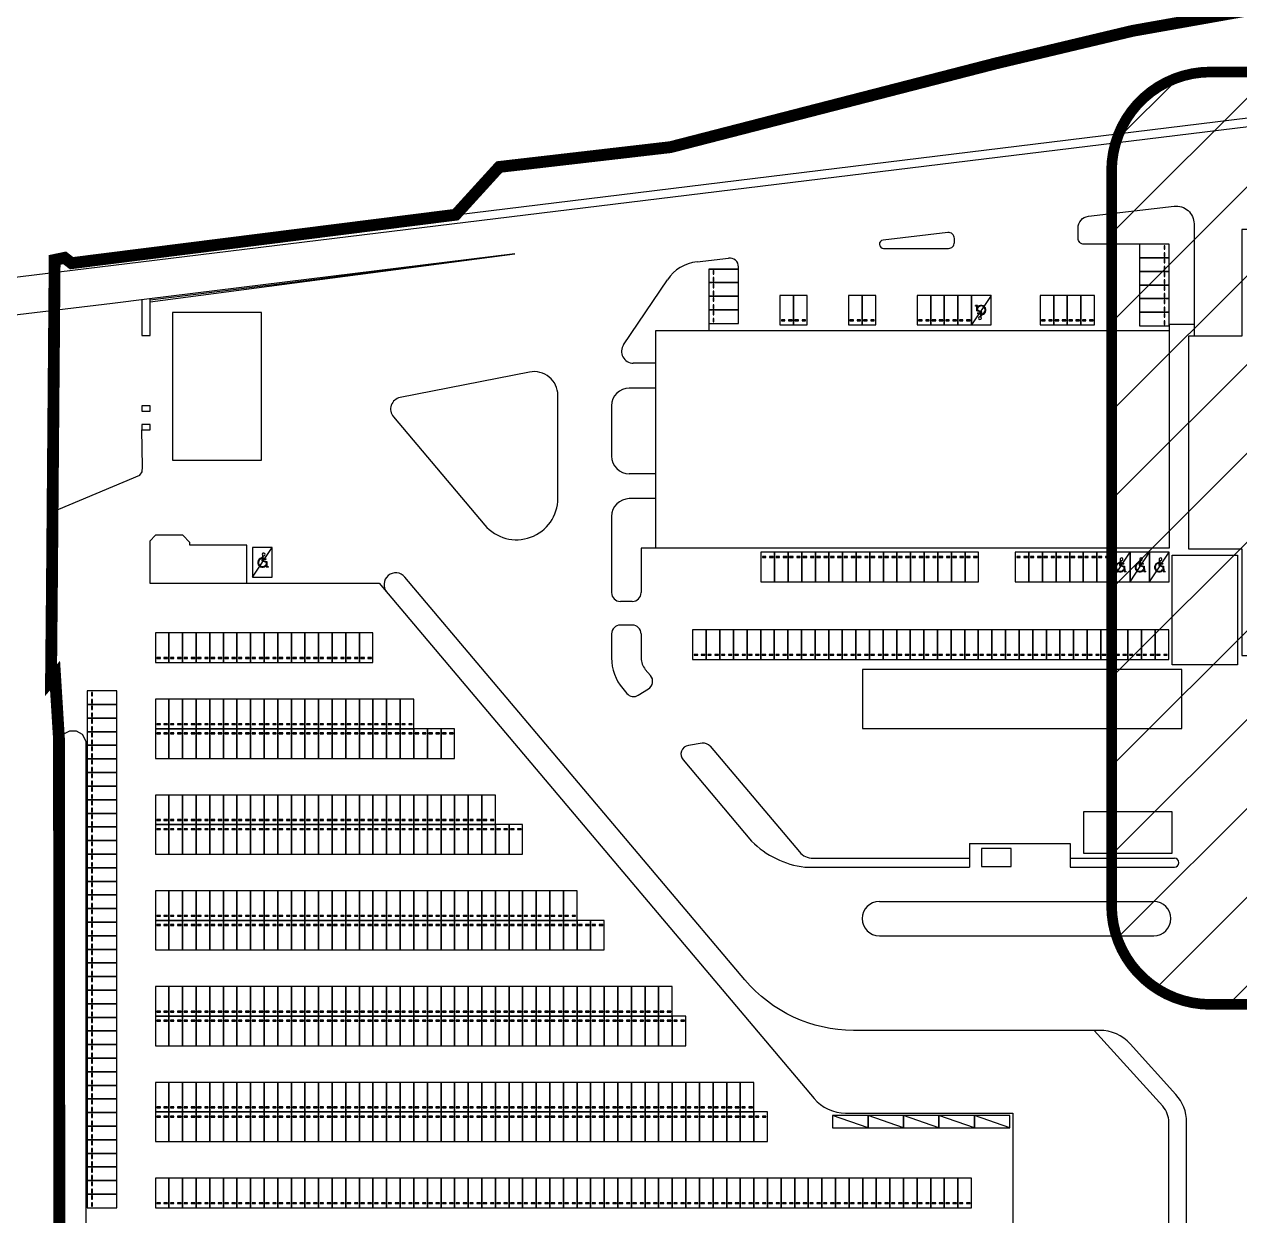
# Model space of a CAD drawing. Header units: millimetres. Extents: x -17369 to 294000, y -718917 to 220315.
# Drawn here: x 255800 to 258669, y 188273 to 191085 of the extents above; entities that cross this region are included whole.
import ezdxf
from ezdxf.xclip import XClip

# ---------------------------------------------------------------- set-up
doc = ezdxf.new("R2010")
doc.units = ezdxf.units.MM
doc.header["$LTSCALE"] = 350
doc.header["$XCLIPFRAME"] = 2
doc.linetypes.add('HID', pattern=[2.3, 1.5, -0.8])
doc.linetypes.add('xref key map$0$PHANTOM2', pattern=[1.25, 0.625, -0.125, 0.125, -0.125, 0.125, -0.125])
for name, color, linetype in [('xref key map$0$CTR', 8, 'Continuous'), ('xref key map$0$L-BLDG', 9, 'Continuous'), ('xref key map$0$PARK', 8, 'Continuous'), ('xref key map$0$대지경계선', 1, 'Continuous'), ('지시선', 10, 'Continuous')]:
    doc.layers.add(name, color=color, linetype=linetype)

# ---------------------------------------------------------------- blocks, each defined once
blk = doc.blocks.new('xref key map$0$주차구획2300x5000')
at = {"layer": 'xref key map$0$PARK'}
blk.add_lwpolyline([(0, 0), (2300, 0), (2300, 5000), (0, 5000)], close=True, dxfattribs=at)
at = {"layer": 'xref key map$0$PARK', "color": 8}
for points in [[(250, 700), (850, 700), (850, 850), (250, 850)], [(1450, 700), (2050, 700), (2050, 850), (1450, 850)]]:
    blk.add_lwpolyline(points, close=True, dxfattribs=at)
blk = doc.blocks.new('xref key map$0$주차구획2100x6000')
at = {"layer": 'xref key map$0$PARK', "color": 8}
blk.add_line((2100, 6000), (0, 0), dxfattribs=at)
at = {"layer": 'xref key map$0$PARK'}
blk.add_lwpolyline([(0, 0), (2100, 0), (2100, 6000), (0, 6000)], close=True, dxfattribs=at)
blk = doc.blocks.new('xref key map$0$주차구획3300x5000')
at = {"layer": 'xref key map$0$PARK', "color": 8}
for p, q in [((0, 0), (3300, 5000)), ((1521, 3267), (1507, 3142)), ((1653, 3733), (1545, 2759)), ((1545, 2759), (2258, 2551)), ((1707, 3129), (1676, 2846)), ((1676, 2846), (2372, 2643)), ((1707, 3129), (2216, 2980)), ((1762, 3626), (1720, 3250)), ((1720, 3250), (2250, 3095)), ((2208, 2085), (2219, 1913)), ((2250, 3095), (2216, 2980)), ((2258, 2551), (2311, 1728)), ((2372, 2643), (2424, 1836)), ((2311, 1728), (2622, 1693)), ((2424, 1836), (2614, 1815)), ((2614, 1815), (2622, 1693))]:
    blk.add_line(p, q, dxfattribs=at)
at = {"layer": 'xref key map$0$PARK'}
blk.add_lwpolyline([(0, 0), (3300, 0), (3300, 5000), (0, 5000)], close=True, dxfattribs=at)
at = {"layer": 'xref key map$0$PARK', "color": 8}
for centre, radius, start, end in [((1653, 2478), 800, 99.47859, 315.02603), ((1653, 2478), 680, 102.35799, 324.67673), ((1867, 3842), 240, 244.11815, 207.07082)]:
    blk.add_arc(centre, radius, start, end, dxfattribs=at)
blk = doc.blocks.new('xref key map')
at = {"layer": 'xref key map$0$CTR'}
for p, q in [((216458, 994393), (799708, 1065691)), ((257261, 986447), (262599, 987068)), ((259272, 985211), (264272, 985211)), ((259272, 985211), (259272, 974811)), ((264272, 985211), (264272, 985578)), ((244832, 972407), (252270, 983414)), ((337072, 975811), (337072, 974811)), ((341295, 975811), (341295, 973878)), ((250272, 969287), (246489, 969287)), ((250272, 965087), (245814, 965087)), ((242814, 962087), (242814, 953587)), ((250272, 950587), (245814, 950587)), ((250272, 946387), (245814, 946387)), ((242814, 943387), (242814, 930507)), ((247814, 938011), (247814, 930507)), ((250272, 938011), (247814, 938011)), ((246314, 929007), (244314, 929007)), ((246314, 925007), (244314, 925007)), ((242814, 923507), (242814, 919448)), ((247814, 923507), (247814, 919448)), ((248521, 917513), (249411, 916459)), ((244700, 914288), (245400, 913459)), ((247337, 913152), (249055, 914217)), ((258116, 905024), (255807, 904658)), ((259497, 904510), (274578, 886643)), ((254896, 902209), (266499, 888462)), ((303355, 888078), (320355, 888078)), ((303355, 888078), (303355, 884078)), ((320355, 888078), (320355, 884078)), ((275476, 884078), (303355, 884078)), ((276870, 885578), (303355, 885578)), ((320355, 885578), (337982, 885578)), ((320355, 884078), (337982, 884078)), ((288087, 878278), (334488, 878278)), ((288087, 872478), (334488, 872478))]:
    blk.add_line(p, q, dxfattribs=at)
for points in [[(798401, 1064020), (163228, 986375), (133553, 982753), (128363, 982442), (121767, 984082), (102182, 991175), (95877, 994426), (91305, 996972), (86855, 1000168), (82743, 1003822), (79397, 1007578), (76139, 1012238), (73837, 1015965), (71490, 1021101), (67970, 1029247)], [(214340, 994289), (163114, 987577)], [(164815, 979650), (226471, 987788), (164217, 980099), (158421, 979406), (134366, 976533)], [(164815, 980023), (188420, 982912), (215266, 986353), (226353, 987774)], [(163415, 980003), (163415, 973997), (164815, 973997), (164815, 980173)], [(148294, 944147), (163057, 950366), (163418, 950935), (163507, 951791), (163415, 957997)], [(149471, 772521), (149465, 783609), (149388, 905626), (148718, 916486), (148034, 915697), (148293, 944147), (148294, 944147)], [(149388, 905626), (150326, 906679), (151208, 907142), (152297, 907116), (153313, 906575), (153902, 905368), (153904, 772512)]]:
    blk.add_lwpolyline(points, dxfattribs=at)
for points in [[(337949, 995832, -0.4485484), (341295, 992852), (341295, 975811), (337072, 975811), (337072, 989411), (322681, 989411, -0.4142136), (321681, 990411), (321681, 992159, -0.3806926), (323450, 994146)], [(288721, 990106, 0.9437178), (288801, 988711), (299783, 988711, 0.4142136), (300783, 989711), (300783, 990386, 0.4485484), (299667, 991380)]]:
    blk.add_lwpolyline(points, format="xyb", close=True, dxfattribs=at)
for points in [[(233727, 946434), (233727, 963864, 0.4724335), (228954, 967789), (207069, 963475, 0.5716422), (205928, 960223), (221378, 941919, 0.6991227), (233727, 946434)], [(334231, 748362), (337037, 748362, 0.4142136), (340037, 751362), (340037, 840947, 0.1859016), (338229, 845642), (330514, 854173, 0.2119882), (325322, 856478), (283707, 856478, -0.2209307), (265367, 864998), (207861, 933127, 1), (204804, 930547)], [(181128, 932104), (203490, 932104), (277043, 844963, 0.2209307), (282393, 842478), (310637, 842478), (310637, 802372), (302937, 802372), (302937, 731314), (295537, 731314), (295537, 664913), (342537, 664913), (342537, 575150)], [(334231, 794162), (337037, 794162), (337037, 840947, 0.1859016), (336004, 843630), (324385, 856478)]]:
    blk.add_lwpolyline(points, format="xyb", dxfattribs=at)
for points in [[(163415, 961197), (164815, 961197), (164815, 962097), (163415, 962097)], [(163415, 957997), (164815, 957997), (164815, 958897), (163415, 958897)]]:
    blk.add_lwpolyline(points, close=True, dxfattribs=at)
for centre, radius, start, end in [((258070, 979494), 7000, 96.63417, 145.95185), ((262772, 985578), 1500, 0, 96.63417), ((246489, 971287), 2000, 145.95185, 270), ((245814, 962087), 3000, 90, 180), ((245814, 953587), 3000, 180, 270), ((245814, 943387), 3000, 90, 180), ((244314, 930507), 1500, 180, 270), ((246314, 930507), 1500, 270, 0), ((244314, 923507), 1500, 90, 180), ((246314, 923507), 1500, 0, 90), ((250814, 919448), 8000, 180, 220.16691), ((250814, 919448), 3000, 180, 220.16691), ((248264, 915492), 1500, 301.8113, 40.16691), ((246546, 914426), 1500, 220.16691, 301.8113), ((256042, 903176), 1500, 99.00573, 220.16691), ((258351, 903542), 1500, 40.16691, 99.00573), ((277382, 899364), 15404, 225.05003, 262.89477), ((276870, 888578), 3000, 220.16691, 270), ((337982, 884828), 750, 270, 90), ((288087, 875378), 2900, 90, 270), ((334488, 875378), 2900, 270, 90)]:
    blk.add_arc(centre, radius, start, end, dxfattribs=at)
at = {"layer": 'xref key map$0$L-BLDG'}
blk.add_lwpolyline([(349366, 991878), (349366, 973878), (340366, 973878), (340366, 937878), (349366, 937878), (349366, 919878), (358366, 919878), (358366, 883878), (434366, 883878), (434366, 873878), (506366, 873878), (506366, 886878), (516366, 886878), (516366, 886878), (529366, 886878), (529366, 983878), (522366, 983878), (522366, 983878), (516366, 983878), (516366, 991878), (349366, 991878)], dxfattribs=at)
for points in [[(168601, 952887), (183601, 952887), (183601, 977887), (168601, 977887)], [(337072, 938011), (250272, 938011), (250272, 974811), (337072, 974811)], [(164728, 932104), (181128, 932104), (181128, 938504), (171528, 938504), (171528, 938999), (170328, 940204), (165722, 940194), (164728, 939200)], [(337593, 936850), (348665, 936850), (348665, 918264), (337593, 918264)], [(285230, 907497), (339230, 907497), (339230, 917497), (285230, 917497)], [(322602, 886438), (337602, 886438), (337602, 893438), (322602, 893438)], [(305355, 884210), (310355, 884210), (310355, 887210), (305355, 887210)]]:
    blk.add_lwpolyline(points, close=True, dxfattribs=at)
at = {"layer": 'xref key map$0$대지경계선', "linetype": 'xref key map$0$PHANTOM2', "ltscale": 15, "const_width": 2000}
blk.add_lwpolyline([(149648, 490206), (149388, 905626), (148718, 916486), (148034, 915697), (148187, 931356), (148541, 973877), (148648, 986756), (150337, 987109), (151509, 986204), (160697, 987363), (169751, 988504), (204554, 992893), (212800, 993933), (216458, 994393), (223818, 1002476), (252778, 1005826), (284837, 1014078), (292751, 1016115), (307777, 1019984), (320512, 1023015), (330888, 1025486), (342455, 1027540), (355223, 1029807)], dxfattribs=at)
at = {"layer": 'xref key map$0$PARK'}
for name, p, rotation in [('xref key map$0$주차구획2300x5000', (337072, 987111), 90), ('xref key map$0$주차구획2300x5000', (337072, 984811), 90), ('xref key map$0$주차구획2300x5000', (259272, 985211), 270), ('xref key map$0$주차구획2300x5000', (337072, 982511), 90), ('xref key map$0$주차구획2300x5000', (259272, 982911), 270), ('xref key map$0$주차구획2300x5000', (337072, 980211), 90), ('xref key map$0$주차구획2300x5000', (259272, 980611), 270), ('xref key map$0$주차구획3300x5000', (306972, 980761), 180), ('xref key map$0$주차구획2300x5000', (259272, 978311), 270), ('xref key map$0$주차구획2300x5000', (337072, 977911), 90), ('xref key map$0$주차구획2300x5000', (337072, 975611), 90), ('xref key map$0$주차구획2300x5000', (270372, 937311), 180), ('xref key map$0$주차구획2300x5000', (272672, 937311), 180), ('xref key map$0$주차구획2300x5000', (274972, 937311), 180), ('xref key map$0$주차구획2300x5000', (277272, 937311), 180), ('xref key map$0$주차구획2300x5000', (279572, 937311), 180), ('xref key map$0$주차구획2300x5000', (281872, 937311), 180), ('xref key map$0$주차구획2300x5000', (284172, 937311), 180), ('xref key map$0$주차구획2300x5000', (286472, 937311), 180), ('xref key map$0$주차구획2300x5000', (288772, 937311), 180), ('xref key map$0$주차구획2300x5000', (291072, 937311), 180), ('xref key map$0$주차구획2300x5000', (293372, 937311), 180), ('xref key map$0$주차구획2300x5000', (295672, 937311), 180), ('xref key map$0$주차구획2300x5000', (297972, 937311), 180), ('xref key map$0$주차구획2300x5000', (300272, 937311), 180), ('xref key map$0$주차구획2300x5000', (302572, 937311), 180), ('xref key map$0$주차구획2300x5000', (304872, 937311), 180), ('xref key map$0$주차구획2300x5000', (313372, 937311), 180), ('xref key map$0$주차구획2300x5000', (315672, 937311), 180), ('xref key map$0$주차구획2300x5000', (317972, 937311), 180), ('xref key map$0$주차구획2300x5000', (320272, 937311), 180), ('xref key map$0$주차구획2300x5000', (322572, 937311), 180), ('xref key map$0$주차구획2300x5000', (324872, 937311), 180), ('xref key map$0$주차구획2300x5000', (327172, 937311), 180), ('xref key map$0$주차구획2300x5000', (154174, 913873), 270), ('xref key map$0$주차구획2300x5000', (154174, 911573), 270), ('xref key map$0$주차구획2300x5000', (154174, 909273), 270), ('xref key map$0$주차구획2300x5000', (154174, 906973), 270), ('xref key map$0$주차구획2300x5000', (167974, 907473), 180), ('xref key map$0$주차구획2300x5000', (170274, 907473), 180), ('xref key map$0$주차구획2300x5000', (172574, 907473), 180), ('xref key map$0$주차구획2300x5000', (174874, 907473), 180), ('xref key map$0$주차구획2300x5000', (177174, 907473), 180), ('xref key map$0$주차구획2300x5000', (179474, 907473), 180), ('xref key map$0$주차구획2300x5000', (181774, 907473), 180), ('xref key map$0$주차구획2300x5000', (184074, 907473), 180), ('xref key map$0$주차구획2300x5000', (186374, 907473), 180), ('xref key map$0$주차구획2300x5000', (188674, 907473), 180), ('xref key map$0$주차구획2300x5000', (190974, 907473), 180), ('xref key map$0$주차구획2300x5000', (193274, 907473), 180), ('xref key map$0$주차구획2300x5000', (195574, 907473), 180), ('xref key map$0$주차구획2300x5000', (197874, 907473), 180), ('xref key map$0$주차구획2300x5000', (200174, 907473), 180), ('xref key map$0$주차구획2300x5000', (202474, 907473), 180), ('xref key map$0$주차구획2300x5000', (204774, 907473), 180), ('xref key map$0$주차구획2300x5000', (207074, 907473), 180), ('xref key map$0$주차구획2300x5000', (209374, 907473), 180), ('xref key map$0$주차구획2300x5000', (211674, 907473), 180), ('xref key map$0$주차구획2300x5000', (213974, 907473), 180), ('xref key map$0$주차구획2300x5000', (216274, 907473), 180), ('xref key map$0$주차구획2300x5000', (154174, 904673), 270), ('xref key map$0$주차구획2300x5000', (154174, 902373), 270), ('xref key map$0$주차구획2300x5000', (154174, 900073), 270), ('xref key map$0$주차구획2300x5000', (154174, 897773), 270), ('xref key map$0$주차구획2300x5000', (154174, 895473), 270), ('xref key map$0$주차구획2300x5000', (154174, 893173), 270), ('xref key map$0$주차구획2300x5000', (154174, 890873), 270), ('xref key map$0$주차구획2300x5000', (167974, 891273), 180), ('xref key map$0$주차구획2300x5000', (170274, 891273), 180), ('xref key map$0$주차구획2300x5000', (172574, 891273), 180), ('xref key map$0$주차구획2300x5000', (174874, 891273), 180), ('xref key map$0$주차구획2300x5000', (177174, 891273), 180), ('xref key map$0$주차구획2300x5000', (179474, 891273), 180), ('xref key map$0$주차구획2300x5000', (181774, 891273), 180), ('xref key map$0$주차구획2300x5000', (184074, 891273), 180), ('xref key map$0$주차구획2300x5000', (186374, 891273), 180), ('xref key map$0$주차구획2300x5000', (188674, 891273), 180), ('xref key map$0$주차구획2300x5000', (190974, 891273), 180), ('xref key map$0$주차구획2300x5000', (193274, 891273), 180), ('xref key map$0$주차구획2300x5000', (195574, 891273), 180), ('xref key map$0$주차구획2300x5000', (197874, 891273), 180), ('xref key map$0$주차구획2300x5000', (200174, 891273), 180), ('xref key map$0$주차구획2300x5000', (202474, 891273), 180), ('xref key map$0$주차구획2300x5000', (204774, 891273), 180), ('xref key map$0$주차구획2300x5000', (207074, 891273), 180), ('xref key map$0$주차구획2300x5000', (209374, 891273), 180), ('xref key map$0$주차구획2300x5000', (211674, 891273), 180), ('xref key map$0$주차구획2300x5000', (213974, 891273), 180), ('xref key map$0$주차구획2300x5000', (216274, 891273), 180), ('xref key map$0$주차구획2300x5000', (218574, 891273), 180), ('xref key map$0$주차구획2300x5000', (220874, 891273), 180), ('xref key map$0$주차구획2300x5000', (223174, 891273), 180), ('xref key map$0$주차구획2300x5000', (225474, 891273), 180), ('xref key map$0$주차구획2300x5000', (227774, 891273), 180), ('xref key map$0$주차구획2300x5000', (154174, 888573), 270), ('xref key map$0$주차구획2300x5000', (154174, 886273), 270), ('xref key map$0$주차구획2300x5000', (154174, 883973), 270), ('xref key map$0$주차구획2300x5000', (154174, 881673), 270), ('xref key map$0$주차구획2300x5000', (154174, 879373), 270), ('xref key map$0$주차구획2300x5000', (154174, 877073), 270), ('xref key map$0$주차구획2300x5000', (154174, 874773), 270), ('xref key map$0$주차구획2300x5000', (167974, 875073), 180), ('xref key map$0$주차구획2300x5000', (170274, 875073), 180), ('xref key map$0$주차구획2300x5000', (172574, 875073), 180), ('xref key map$0$주차구획2300x5000', (174874, 875073), 180), ('xref key map$0$주차구획2300x5000', (177174, 875073), 180), ('xref key map$0$주차구획2300x5000', (179474, 875073), 180), ('xref key map$0$주차구획2300x5000', (181774, 875073), 180), ('xref key map$0$주차구획2300x5000', (184074, 875073), 180), ('xref key map$0$주차구획2300x5000', (186374, 875073), 180), ('xref key map$0$주차구획2300x5000', (188674, 875073), 180), ('xref key map$0$주차구획2300x5000', (190974, 875073), 180), ('xref key map$0$주차구획2300x5000', (193274, 875073), 180), ('xref key map$0$주차구획2300x5000', (195574, 875073), 180), ('xref key map$0$주차구획2300x5000', (197874, 875073), 180), ('xref key map$0$주차구획2300x5000', (200174, 875073), 180), ('xref key map$0$주차구획2300x5000', (202474, 875073), 180), ('xref key map$0$주차구획2300x5000', (204774, 875073), 180), ('xref key map$0$주차구획2300x5000', (207074, 875073), 180), ('xref key map$0$주차구획2300x5000', (209374, 875073), 180), ('xref key map$0$주차구획2300x5000', (211674, 875073), 180), ('xref key map$0$주차구획2300x5000', (213974, 875073), 180), ('xref key map$0$주차구획2300x5000', (216274, 875073), 180), ('xref key map$0$주차구획2300x5000', (218574, 875073), 180), ('xref key map$0$주차구획2300x5000', (220874, 875073), 180), ('xref key map$0$주차구획2300x5000', (223174, 875073), 180), ('xref key map$0$주차구획2300x5000', (225474, 875073), 180), ('xref key map$0$주차구획2300x5000', (227774, 875073), 180), ('xref key map$0$주차구획2300x5000', (230074, 875073), 180), ('xref key map$0$주차구획2300x5000', (232374, 875073), 180), ('xref key map$0$주차구획2300x5000', (234674, 875073), 180), ('xref key map$0$주차구획2300x5000', (236974, 875073), 180), ('xref key map$0$주차구획2300x5000', (239274, 875073), 180), ('xref key map$0$주차구획2300x5000', (241574, 875073), 180), ('xref key map$0$주차구획2300x5000', (154174, 872473), 270), ('xref key map$0$주차구획2300x5000', (154174, 870173), 270), ('xref key map$0$주차구획2300x5000', (154174, 867873), 270), ('xref key map$0$주차구획2300x5000', (154174, 865573), 270), ('xref key map$0$주차구획2300x5000', (154174, 863273), 270), ('xref key map$0$주차구획2300x5000', (154174, 860973), 270), ('xref key map$0$주차구획2300x5000', (154174, 858673), 270), ('xref key map$0$주차구획2300x5000', (167974, 858873), 180), ('xref key map$0$주차구획2300x5000', (170274, 858873), 180), ('xref key map$0$주차구획2300x5000', (172574, 858873), 180), ('xref key map$0$주차구획2300x5000', (174874, 858873), 180), ('xref key map$0$주차구획2300x5000', (177174, 858873), 180), ('xref key map$0$주차구획2300x5000', (179474, 858873), 180), ('xref key map$0$주차구획2300x5000', (181774, 858873), 180), ('xref key map$0$주차구획2300x5000', (184074, 858873), 180), ('xref key map$0$주차구획2300x5000', (186374, 858873), 180), ('xref key map$0$주차구획2300x5000', (188674, 858873), 180), ('xref key map$0$주차구획2300x5000', (190974, 858873), 180), ('xref key map$0$주차구획2300x5000', (193274, 858873), 180), ('xref key map$0$주차구획2300x5000', (195574, 858873), 180), ('xref key map$0$주차구획2300x5000', (197874, 858873), 180), ('xref key map$0$주차구획2300x5000', (200174, 858873), 180), ('xref key map$0$주차구획2300x5000', (202474, 858873), 180), ('xref key map$0$주차구획2300x5000', (204774, 858873), 180), ('xref key map$0$주차구획2300x5000', (207074, 858873), 180), ('xref key map$0$주차구획2300x5000', (209374, 858873), 180), ('xref key map$0$주차구획2300x5000', (211674, 858873), 180), ('xref key map$0$주차구획2300x5000', (213974, 858873), 180), ('xref key map$0$주차구획2300x5000', (216274, 858873), 180), ('xref key map$0$주차구획2300x5000', (218574, 858873), 180), ('xref key map$0$주차구획2300x5000', (220874, 858873), 180), ('xref key map$0$주차구획2300x5000', (223174, 858873), 180), ('xref key map$0$주차구획2300x5000', (225474, 858873), 180), ('xref key map$0$주차구획2300x5000', (227774, 858873), 180), ('xref key map$0$주차구획2300x5000', (230074, 858873), 180), ('xref key map$0$주차구획2300x5000', (232374, 858873), 180), ('xref key map$0$주차구획2300x5000', (234674, 858873), 180), ('xref key map$0$주차구획2300x5000', (236974, 858873), 180), ('xref key map$0$주차구획2300x5000', (239274, 858873), 180), ('xref key map$0$주차구획2300x5000', (241574, 858873), 180), ('xref key map$0$주차구획2300x5000', (243874, 858873), 180), ('xref key map$0$주차구획2300x5000', (246174, 858873), 180), ('xref key map$0$주차구획2300x5000', (248474, 858873), 180), ('xref key map$0$주차구획2300x5000', (250774, 858873), 180), ('xref key map$0$주차구획2300x5000', (253074, 858873), 180), ('xref key map$0$주차구획2300x5000', (255374, 858873), 180), ('xref key map$0$주차구획2300x5000', (154174, 856373), 270), ('xref key map$0$주차구획2300x5000', (154174, 854073), 270), ('xref key map$0$주차구획2300x5000', (154174, 851773), 270), ('xref key map$0$주차구획2300x5000', (154174, 849473), 270), ('xref key map$0$주차구획2300x5000', (154174, 847173), 270), ('xref key map$0$주차구획2300x5000', (154174, 844873), 270), ('xref key map$0$주차구획2300x5000', (154174, 842573), 270), ('xref key map$0$주차구획2300x5000', (167974, 842673), 180), ('xref key map$0$주차구획2300x5000', (170274, 842673), 180), ('xref key map$0$주차구획2300x5000', (172574, 842673), 180), ('xref key map$0$주차구획2300x5000', (174874, 842673), 180), ('xref key map$0$주차구획2300x5000', (177174, 842673), 180), ('xref key map$0$주차구획2300x5000', (179474, 842673), 180), ('xref key map$0$주차구획2300x5000', (181774, 842673), 180), ('xref key map$0$주차구획2300x5000', (184074, 842673), 180), ('xref key map$0$주차구획2300x5000', (186374, 842673), 180), ('xref key map$0$주차구획2300x5000', (188674, 842673), 180), ('xref key map$0$주차구획2300x5000', (190974, 842673), 180), ('xref key map$0$주차구획2300x5000', (193274, 842673), 180), ('xref key map$0$주차구획2300x5000', (195574, 842673), 180), ('xref key map$0$주차구획2300x5000', (197874, 842673), 180), ('xref key map$0$주차구획2300x5000', (200174, 842673), 180), ('xref key map$0$주차구획2300x5000', (202474, 842673), 180), ('xref key map$0$주차구획2300x5000', (204774, 842673), 180), ('xref key map$0$주차구획2300x5000', (207074, 842673), 180), ('xref key map$0$주차구획2300x5000', (209374, 842673), 180), ('xref key map$0$주차구획2300x5000', (211674, 842673), 180), ('xref key map$0$주차구획2300x5000', (213974, 842673), 180), ('xref key map$0$주차구획2300x5000', (216274, 842673), 180), ('xref key map$0$주차구획2300x5000', (218574, 842673), 180), ('xref key map$0$주차구획2300x5000', (220874, 842673), 180), ('xref key map$0$주차구획2300x5000', (223174, 842673), 180), ('xref key map$0$주차구획2300x5000', (225474, 842673), 180), ('xref key map$0$주차구획2300x5000', (227774, 842673), 180), ('xref key map$0$주차구획2300x5000', (230074, 842673), 180), ('xref key map$0$주차구획2300x5000', (232374, 842673), 180), ('xref key map$0$주차구획2300x5000', (234674, 842673), 180), ('xref key map$0$주차구획2300x5000', (236974, 842673), 180), ('xref key map$0$주차구획2300x5000', (239274, 842673), 180), ('xref key map$0$주차구획2300x5000', (241574, 842673), 180), ('xref key map$0$주차구획2300x5000', (243874, 842673), 180), ('xref key map$0$주차구획2300x5000', (246174, 842673), 180), ('xref key map$0$주차구획2300x5000', (248474, 842673), 180), ('xref key map$0$주차구획2300x5000', (250774, 842673), 180), ('xref key map$0$주차구획2300x5000', (253074, 842673), 180), ('xref key map$0$주차구획2300x5000', (255374, 842673), 180), ('xref key map$0$주차구획2300x5000', (257674, 842673), 180), ('xref key map$0$주차구획2300x5000', (259974, 842673), 180), ('xref key map$0$주차구획2300x5000', (262274, 842673), 180), ('xref key map$0$주차구획2300x5000', (264574, 842673), 180), ('xref key map$0$주차구획2300x5000', (266874, 842673), 180), ('xref key map$0$주차구획2300x5000', (269174, 842673), 180), ('xref key map$0$주차구획2100x6000', (280174, 842073), 270), ('xref key map$0$주차구획2100x6000', (286174, 842073), 270), ('xref key map$0$주차구획2100x6000', (292174, 842073), 270), ('xref key map$0$주차구획2100x6000', (298174, 842073), 270), ('xref key map$0$주차구획2100x6000', (304174, 842073), 270), ('xref key map$0$주차구획2300x5000', (154174, 840273), 270), ('xref key map$0$주차구획2300x5000', (154174, 837973), 270), ('xref key map$0$주차구획2300x5000', (154174, 835673), 270), ('xref key map$0$주차구획2300x5000', (154174, 833373), 270), ('xref key map$0$주차구획2300x5000', (154174, 831073), 270), ('xref key map$0$주차구획2300x5000', (154174, 828773), 270)]:
    blk.add_blockref(name, p, dxfattribs=dict(at, rotation=rotation))
for name, p in [('xref key map$0$주차구획2300x5000', (271272, 975761)), ('xref key map$0$주차구획2300x5000', (273572, 975761)), ('xref key map$0$주차구획2300x5000', (282872, 975761)), ('xref key map$0$주차구획2300x5000', (285172, 975761)), ('xref key map$0$주차구획2300x5000', (294472, 975761)), ('xref key map$0$주차구획2300x5000', (296772, 975761)), ('xref key map$0$주차구획2300x5000', (299072, 975761)), ('xref key map$0$주차구획2300x5000', (301372, 975761)), ('xref key map$0$주차구획2300x5000', (315272, 975761)), ('xref key map$0$주차구획2300x5000', (317572, 975761)), ('xref key map$0$주차구획2300x5000', (319872, 975761)), ('xref key map$0$주차구획2300x5000', (322172, 975761)), ('xref key map$0$주차구획3300x5000', (182128, 933104)), ('xref key map$0$주차구획3300x5000', (327172, 932311)), ('xref key map$0$주차구획3300x5000', (330472, 932311)), ('xref key map$0$주차구획3300x5000', (333772, 932311)), ('xref key map$0$주차구획2300x5000', (165674, 918673)), ('xref key map$0$주차구획2300x5000', (167974, 918673)), ('xref key map$0$주차구획2300x5000', (170274, 918673)), ('xref key map$0$주차구획2300x5000', (172574, 918673)), ('xref key map$0$주차구획2300x5000', (174874, 918673)), ('xref key map$0$주차구획2300x5000', (177174, 918673)), ('xref key map$0$주차구획2300x5000', (179474, 918673)), ('xref key map$0$주차구획2300x5000', (181774, 918673)), ('xref key map$0$주차구획2300x5000', (184074, 918673)), ('xref key map$0$주차구획2300x5000', (186374, 918673)), ('xref key map$0$주차구획2300x5000', (188674, 918673)), ('xref key map$0$주차구획2300x5000', (190974, 918673)), ('xref key map$0$주차구획2300x5000', (193274, 918673)), ('xref key map$0$주차구획2300x5000', (195574, 918673)), ('xref key map$0$주차구획2300x5000', (197874, 918673)), ('xref key map$0$주차구획2300x5000', (200174, 918673)), ('xref key map$0$주차구획2300x5000', (256524, 919207)), ('xref key map$0$주차구획2300x5000', (258824, 919207)), ('xref key map$0$주차구획2300x5000', (261124, 919207)), ('xref key map$0$주차구획2300x5000', (263424, 919207)), ('xref key map$0$주차구획2300x5000', (265724, 919207)), ('xref key map$0$주차구획2300x5000', (268024, 919207)), ('xref key map$0$주차구획2300x5000', (270324, 919207)), ('xref key map$0$주차구획2300x5000', (272624, 919207)), ('xref key map$0$주차구획2300x5000', (274924, 919207)), ('xref key map$0$주차구획2300x5000', (277224, 919207)), ('xref key map$0$주차구획2300x5000', (279524, 919207)), ('xref key map$0$주차구획2300x5000', (281824, 919207)), ('xref key map$0$주차구획2300x5000', (284124, 919207)), ('xref key map$0$주차구획2300x5000', (286424, 919207)), ('xref key map$0$주차구획2300x5000', (288724, 919207)), ('xref key map$0$주차구획2300x5000', (291024, 919207)), ('xref key map$0$주차구획2300x5000', (293324, 919207)), ('xref key map$0$주차구획2300x5000', (295624, 919207)), ('xref key map$0$주차구획2300x5000', (297924, 919207)), ('xref key map$0$주차구획2300x5000', (300224, 919207)), ('xref key map$0$주차구획2300x5000', (302524, 919207)), ('xref key map$0$주차구획2300x5000', (304824, 919207)), ('xref key map$0$주차구획2300x5000', (307124, 919207)), ('xref key map$0$주차구획2300x5000', (309424, 919207)), ('xref key map$0$주차구획2300x5000', (311724, 919207)), ('xref key map$0$주차구획2300x5000', (314024, 919207)), ('xref key map$0$주차구획2300x5000', (316324, 919207)), ('xref key map$0$주차구획2300x5000', (318624, 919207)), ('xref key map$0$주차구획2300x5000', (320924, 919207)), ('xref key map$0$주차구획2300x5000', (323224, 919207)), ('xref key map$0$주차구획2300x5000', (325524, 919207)), ('xref key map$0$주차구획2300x5000', (327824, 919207)), ('xref key map$0$주차구획2300x5000', (330124, 919207)), ('xref key map$0$주차구획2300x5000', (332424, 919207)), ('xref key map$0$주차구획2300x5000', (334724, 919207)), ('xref key map$0$주차구획2300x5000', (165674, 907473)), ('xref key map$0$주차구획2300x5000', (167974, 907473)), ('xref key map$0$주차구획2300x5000', (170274, 907473)), ('xref key map$0$주차구획2300x5000', (172574, 907473)), ('xref key map$0$주차구획2300x5000', (174874, 907473)), ('xref key map$0$주차구획2300x5000', (177174, 907473)), ('xref key map$0$주차구획2300x5000', (179474, 907473)), ('xref key map$0$주차구획2300x5000', (181774, 907473)), ('xref key map$0$주차구획2300x5000', (184074, 907473)), ('xref key map$0$주차구획2300x5000', (186374, 907473)), ('xref key map$0$주차구획2300x5000', (188674, 907473)), ('xref key map$0$주차구획2300x5000', (190974, 907473)), ('xref key map$0$주차구획2300x5000', (193274, 907473)), ('xref key map$0$주차구획2300x5000', (195574, 907473)), ('xref key map$0$주차구획2300x5000', (197874, 907473)), ('xref key map$0$주차구획2300x5000', (200174, 907473)), ('xref key map$0$주차구획2300x5000', (202474, 907473)), ('xref key map$0$주차구획2300x5000', (204774, 907473)), ('xref key map$0$주차구획2300x5000', (207074, 907473)), ('xref key map$0$주차구획2300x5000', (165674, 891273)), ('xref key map$0$주차구획2300x5000', (167974, 891273)), ('xref key map$0$주차구획2300x5000', (170274, 891273)), ('xref key map$0$주차구획2300x5000', (172574, 891273)), ('xref key map$0$주차구획2300x5000', (174874, 891273)), ('xref key map$0$주차구획2300x5000', (177174, 891273)), ('xref key map$0$주차구획2300x5000', (179474, 891273)), ('xref key map$0$주차구획2300x5000', (181774, 891273)), ('xref key map$0$주차구획2300x5000', (184074, 891273)), ('xref key map$0$주차구획2300x5000', (186374, 891273)), ('xref key map$0$주차구획2300x5000', (188674, 891273)), ('xref key map$0$주차구획2300x5000', (190974, 891273)), ('xref key map$0$주차구획2300x5000', (193274, 891273)), ('xref key map$0$주차구획2300x5000', (195574, 891273)), ('xref key map$0$주차구획2300x5000', (197874, 891273)), ('xref key map$0$주차구획2300x5000', (200174, 891273)), ('xref key map$0$주차구획2300x5000', (202474, 891273)), ('xref key map$0$주차구획2300x5000', (204774, 891273)), ('xref key map$0$주차구획2300x5000', (207074, 891273)), ('xref key map$0$주차구획2300x5000', (209374, 891273)), ('xref key map$0$주차구획2300x5000', (211674, 891273)), ('xref key map$0$주차구획2300x5000', (213974, 891273)), ('xref key map$0$주차구획2300x5000', (216274, 891273)), ('xref key map$0$주차구획2300x5000', (218574, 891273)), ('xref key map$0$주차구획2300x5000', (220874, 891273)), ('xref key map$0$주차구획2300x5000', (165674, 875073)), ('xref key map$0$주차구획2300x5000', (167974, 875073)), ('xref key map$0$주차구획2300x5000', (170274, 875073)), ('xref key map$0$주차구획2300x5000', (172574, 875073)), ('xref key map$0$주차구획2300x5000', (174874, 875073)), ('xref key map$0$주차구획2300x5000', (177174, 875073)), ('xref key map$0$주차구획2300x5000', (179474, 875073)), ('xref key map$0$주차구획2300x5000', (181774, 875073)), ('xref key map$0$주차구획2300x5000', (184074, 875073)), ('xref key map$0$주차구획2300x5000', (186374, 875073)), ('xref key map$0$주차구획2300x5000', (188674, 875073)), ('xref key map$0$주차구획2300x5000', (190974, 875073)), ('xref key map$0$주차구획2300x5000', (193274, 875073)), ('xref key map$0$주차구획2300x5000', (195574, 875073)), ('xref key map$0$주차구획2300x5000', (197874, 875073)), ('xref key map$0$주차구획2300x5000', (200174, 875073)), ('xref key map$0$주차구획2300x5000', (202474, 875073)), ('xref key map$0$주차구획2300x5000', (204774, 875073)), ('xref key map$0$주차구획2300x5000', (207074, 875073)), ('xref key map$0$주차구획2300x5000', (209374, 875073)), ('xref key map$0$주차구획2300x5000', (211674, 875073)), ('xref key map$0$주차구획2300x5000', (213974, 875073)), ('xref key map$0$주차구획2300x5000', (216274, 875073)), ('xref key map$0$주차구획2300x5000', (218574, 875073)), ('xref key map$0$주차구획2300x5000', (220874, 875073)), ('xref key map$0$주차구획2300x5000', (223174, 875073)), ('xref key map$0$주차구획2300x5000', (225474, 875073)), ('xref key map$0$주차구획2300x5000', (227774, 875073)), ('xref key map$0$주차구획2300x5000', (230074, 875073)), ('xref key map$0$주차구획2300x5000', (232374, 875073)), ('xref key map$0$주차구획2300x5000', (234674, 875073)), ('xref key map$0$주차구획2300x5000', (165674, 858873)), ('xref key map$0$주차구획2300x5000', (167974, 858873)), ('xref key map$0$주차구획2300x5000', (170274, 858873)), ('xref key map$0$주차구획2300x5000', (172574, 858873)), ('xref key map$0$주차구획2300x5000', (174874, 858873)), ('xref key map$0$주차구획2300x5000', (177174, 858873)), ('xref key map$0$주차구획2300x5000', (179474, 858873)), ('xref key map$0$주차구획2300x5000', (181774, 858873)), ('xref key map$0$주차구획2300x5000', (184074, 858873)), ('xref key map$0$주차구획2300x5000', (186374, 858873)), ('xref key map$0$주차구획2300x5000', (188674, 858873)), ('xref key map$0$주차구획2300x5000', (190974, 858873)), ('xref key map$0$주차구획2300x5000', (193274, 858873)), ('xref key map$0$주차구획2300x5000', (195574, 858873)), ('xref key map$0$주차구획2300x5000', (197874, 858873)), ('xref key map$0$주차구획2300x5000', (200174, 858873)), ('xref key map$0$주차구획2300x5000', (202474, 858873)), ('xref key map$0$주차구획2300x5000', (204774, 858873)), ('xref key map$0$주차구획2300x5000', (207074, 858873)), ('xref key map$0$주차구획2300x5000', (209374, 858873)), ('xref key map$0$주차구획2300x5000', (211674, 858873)), ('xref key map$0$주차구획2300x5000', (213974, 858873)), ('xref key map$0$주차구획2300x5000', (216274, 858873)), ('xref key map$0$주차구획2300x5000', (218574, 858873)), ('xref key map$0$주차구획2300x5000', (220874, 858873)), ('xref key map$0$주차구획2300x5000', (223174, 858873)), ('xref key map$0$주차구획2300x5000', (225474, 858873)), ('xref key map$0$주차구획2300x5000', (227774, 858873)), ('xref key map$0$주차구획2300x5000', (230074, 858873)), ('xref key map$0$주차구획2300x5000', (232374, 858873)), ('xref key map$0$주차구획2300x5000', (234674, 858873)), ('xref key map$0$주차구획2300x5000', (236974, 858873)), ('xref key map$0$주차구획2300x5000', (239274, 858873)), ('xref key map$0$주차구획2300x5000', (241574, 858873)), ('xref key map$0$주차구획2300x5000', (243874, 858873)), ('xref key map$0$주차구획2300x5000', (246174, 858873)), ('xref key map$0$주차구획2300x5000', (248474, 858873)), ('xref key map$0$주차구획2300x5000', (250774, 858873)), ('xref key map$0$주차구획2300x5000', (165674, 842673)), ('xref key map$0$주차구획2300x5000', (167974, 842673)), ('xref key map$0$주차구획2300x5000', (170274, 842673)), ('xref key map$0$주차구획2300x5000', (172574, 842673)), ('xref key map$0$주차구획2300x5000', (174874, 842673)), ('xref key map$0$주차구획2300x5000', (177174, 842673)), ('xref key map$0$주차구획2300x5000', (179474, 842673)), ('xref key map$0$주차구획2300x5000', (181774, 842673)), ('xref key map$0$주차구획2300x5000', (184074, 842673)), ('xref key map$0$주차구획2300x5000', (186374, 842673)), ('xref key map$0$주차구획2300x5000', (188674, 842673)), ('xref key map$0$주차구획2300x5000', (190974, 842673)), ('xref key map$0$주차구획2300x5000', (193274, 842673)), ('xref key map$0$주차구획2300x5000', (195574, 842673)), ('xref key map$0$주차구획2300x5000', (197874, 842673)), ('xref key map$0$주차구획2300x5000', (200174, 842673)), ('xref key map$0$주차구획2300x5000', (202474, 842673)), ('xref key map$0$주차구획2300x5000', (204774, 842673)), ('xref key map$0$주차구획2300x5000', (207074, 842673)), ('xref key map$0$주차구획2300x5000', (209374, 842673)), ('xref key map$0$주차구획2300x5000', (211674, 842673)), ('xref key map$0$주차구획2300x5000', (213974, 842673)), ('xref key map$0$주차구획2300x5000', (216274, 842673)), ('xref key map$0$주차구획2300x5000', (218574, 842673)), ('xref key map$0$주차구획2300x5000', (220874, 842673)), ('xref key map$0$주차구획2300x5000', (223174, 842673)), ('xref key map$0$주차구획2300x5000', (225474, 842673)), ('xref key map$0$주차구획2300x5000', (227774, 842673)), ('xref key map$0$주차구획2300x5000', (230074, 842673)), ('xref key map$0$주차구획2300x5000', (232374, 842673)), ('xref key map$0$주차구획2300x5000', (234674, 842673)), ('xref key map$0$주차구획2300x5000', (236974, 842673)), ('xref key map$0$주차구획2300x5000', (239274, 842673)), ('xref key map$0$주차구획2300x5000', (241574, 842673)), ('xref key map$0$주차구획2300x5000', (243874, 842673)), ('xref key map$0$주차구획2300x5000', (246174, 842673)), ('xref key map$0$주차구획2300x5000', (248474, 842673)), ('xref key map$0$주차구획2300x5000', (250774, 842673)), ('xref key map$0$주차구획2300x5000', (253074, 842673)), ('xref key map$0$주차구획2300x5000', (255374, 842673)), ('xref key map$0$주차구획2300x5000', (257674, 842673)), ('xref key map$0$주차구획2300x5000', (259974, 842673)), ('xref key map$0$주차구획2300x5000', (262274, 842673)), ('xref key map$0$주차구획2300x5000', (264574, 842673)), ('xref key map$0$주차구획2300x5000', (165674, 826473)), ('xref key map$0$주차구획2300x5000', (167974, 826473)), ('xref key map$0$주차구획2300x5000', (170274, 826473)), ('xref key map$0$주차구획2300x5000', (172574, 826473)), ('xref key map$0$주차구획2300x5000', (174874, 826473)), ('xref key map$0$주차구획2300x5000', (177174, 826473)), ('xref key map$0$주차구획2300x5000', (179474, 826473)), ('xref key map$0$주차구획2300x5000', (181774, 826473)), ('xref key map$0$주차구획2300x5000', (184074, 826473)), ('xref key map$0$주차구획2300x5000', (186374, 826473)), ('xref key map$0$주차구획2300x5000', (188674, 826473)), ('xref key map$0$주차구획2300x5000', (190974, 826473)), ('xref key map$0$주차구획2300x5000', (193274, 826473)), ('xref key map$0$주차구획2300x5000', (195574, 826473)), ('xref key map$0$주차구획2300x5000', (197874, 826473)), ('xref key map$0$주차구획2300x5000', (200174, 826473)), ('xref key map$0$주차구획2300x5000', (202474, 826473)), ('xref key map$0$주차구획2300x5000', (204774, 826473)), ('xref key map$0$주차구획2300x5000', (207074, 826473)), ('xref key map$0$주차구획2300x5000', (209374, 826473)), ('xref key map$0$주차구획2300x5000', (211674, 826473)), ('xref key map$0$주차구획2300x5000', (213974, 826473)), ('xref key map$0$주차구획2300x5000', (216274, 826473)), ('xref key map$0$주차구획2300x5000', (218574, 826473)), ('xref key map$0$주차구획2300x5000', (220874, 826473)), ('xref key map$0$주차구획2300x5000', (223174, 826473)), ('xref key map$0$주차구획2300x5000', (225474, 826473)), ('xref key map$0$주차구획2300x5000', (227774, 826473)), ('xref key map$0$주차구획2300x5000', (230074, 826473)), ('xref key map$0$주차구획2300x5000', (232374, 826473)), ('xref key map$0$주차구획2300x5000', (234674, 826473)), ('xref key map$0$주차구획2300x5000', (236974, 826473)), ('xref key map$0$주차구획2300x5000', (239274, 826473)), ('xref key map$0$주차구획2300x5000', (241574, 826473)), ('xref key map$0$주차구획2300x5000', (243874, 826473)), ('xref key map$0$주차구획2300x5000', (246174, 826473)), ('xref key map$0$주차구획2300x5000', (248474, 826473)), ('xref key map$0$주차구획2300x5000', (250774, 826473)), ('xref key map$0$주차구획2300x5000', (253074, 826473)), ('xref key map$0$주차구획2300x5000', (255374, 826473)), ('xref key map$0$주차구획2300x5000', (257674, 826473)), ('xref key map$0$주차구획2300x5000', (259974, 826473)), ('xref key map$0$주차구획2300x5000', (262274, 826473)), ('xref key map$0$주차구획2300x5000', (264574, 826473)), ('xref key map$0$주차구획2300x5000', (266874, 826473)), ('xref key map$0$주차구획2300x5000', (269174, 826473)), ('xref key map$0$주차구획2300x5000', (271474, 826473)), ('xref key map$0$주차구획2300x5000', (273774, 826473)), ('xref key map$0$주차구획2300x5000', (276074, 826473)), ('xref key map$0$주차구획2300x5000', (278374, 826473)), ('xref key map$0$주차구획2300x5000', (280674, 826473)), ('xref key map$0$주차구획2300x5000', (282974, 826473)), ('xref key map$0$주차구획2300x5000', (285274, 826473)), ('xref key map$0$주차구획2300x5000', (287574, 826473)), ('xref key map$0$주차구획2300x5000', (289874, 826473)), ('xref key map$0$주차구획2300x5000', (292174, 826473)), ('xref key map$0$주차구획2300x5000', (294474, 826473)), ('xref key map$0$주차구획2300x5000', (296774, 826473)), ('xref key map$0$주차구획2300x5000', (299074, 826473)), ('xref key map$0$주차구획2300x5000', (301374, 826473))]:
    blk.add_blockref(name, p, dxfattribs=at)

msp = doc.modelspace()

# ---------------------------------------------------------------- hatches: boundary and pattern name
h = msp.add_hatch()
h.set_pattern_fill('ANSI31', color=251, scale=46.666667)
h.set_pattern_definition([(45, (-370512.65, 413070.5), (-104.769655, 104.769655), [])])
edge = h.paths.add_edge_path()
edge.add_line((258599.8, 190972.8), (261188.6, 190972.8))
edge.add_arc((261188.6, 190739.4), 233.3, 0, 90, ccw=False)
edge.add_line((261421.9, 190739.4), (261421.9, 189005.3))
edge.add_arc((261188.6, 189005.3), 233.3, 270, 360, ccw=False)
edge.add_line((261188.6, 188772), (258599.8, 188772))
edge.add_arc((258599.8, 189005.3), 233.3, 180, 270, ccw=False)
edge.add_line((258366.5, 189005.3), (258366.5, 190739.4))
edge.add_arc((258599.8, 190739.4), 233.3, 90, 180, ccw=False)

# ---------------------------------------------------------------- linework, layer by layer
at = {"layer": '지시선', "color": 10, "linetype": 'HID', "const_width": 25.1}
msp.add_lwpolyline([(258599.8, 190972.8), (261188.6, 190972.8, -0.414214), (261421.9, 190739.4), (261421.9, 189005.3, -0.414214), (261188.6, 188772), (258599.8, 188772, -0.414214), (258366.5, 189005.3), (258366.5, 190739.4, -0.414214)], format="xyb", close=True, dxfattribs=at)

# ---------------------------------------------------------------- next in the draw order: block references
ref = msp.add_blockref('xref key map', (253797.2, 176755.9), dxfattribs=dict(xscale=0.01395821451102549, yscale=0.01395821451102549, zscale=0.01395821451102549))
XClip(ref).set_block_clipping_path([(-0.0000000075, 167165.6021255665), (2389260.125662934, 1718467.6565462798)])

doc.saveas('drawing.dxf')
